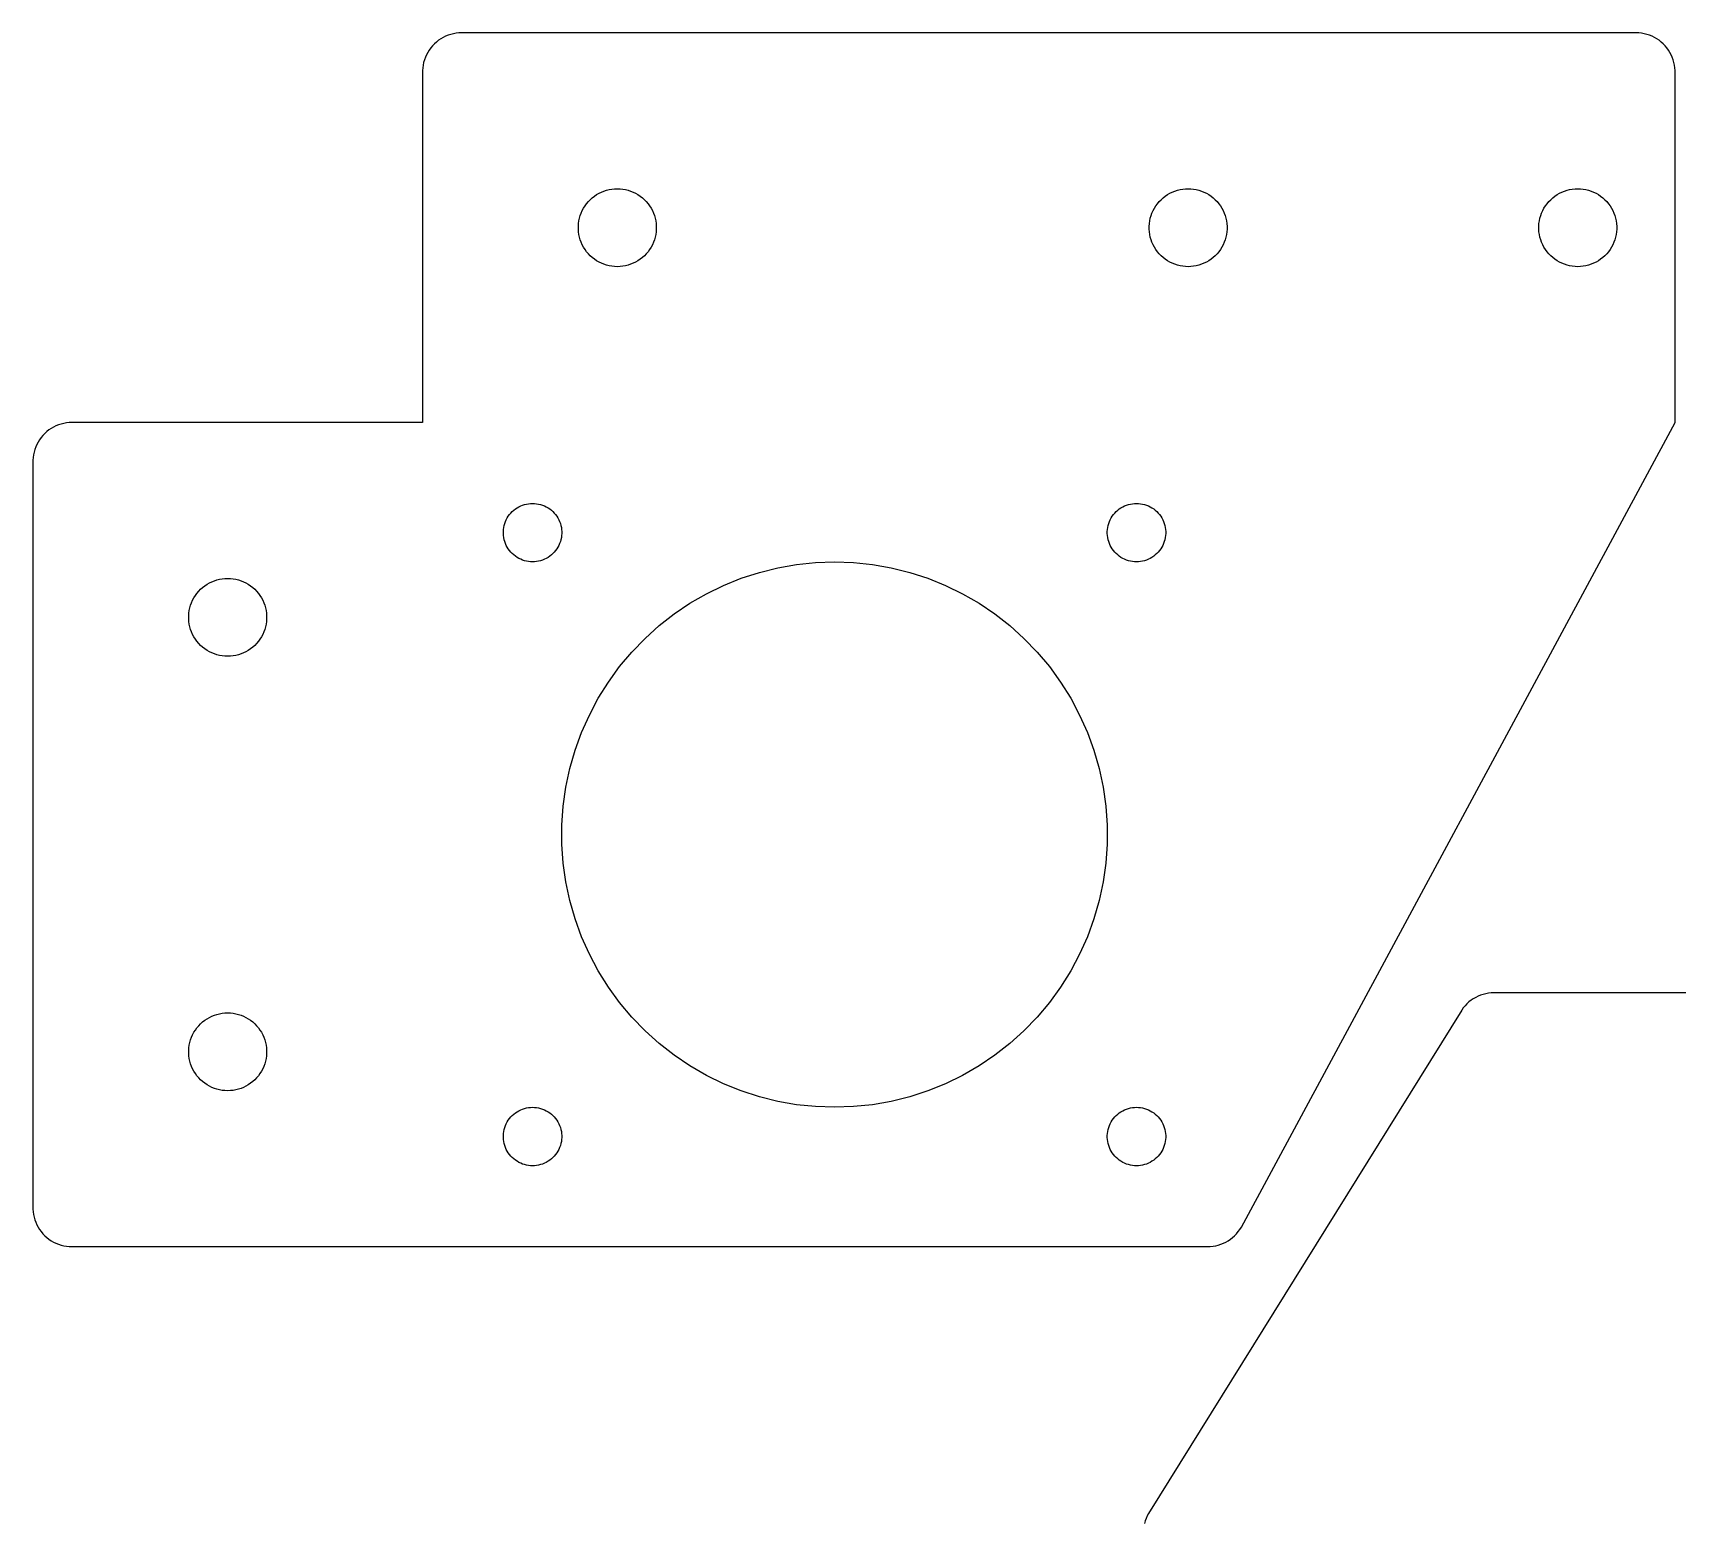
# Model space of a CAD drawing. Header units: metres. Extents: x 5 to 310, y 5 to 324.
# Drawn here: x 175 to 259.4, y 248.1 to 324.5 of the extents above; entities that cross this region are included whole.
import ezdxf

# ---------------------------------------------------------------- set-up
doc = ezdxf.new("R2010")
doc.units = ezdxf.units.M

msp = doc.modelspace()

# ---------------------------------------------------------------- linework, layer by layer
for p, q in [((195.824, 324.118), (195.714, 324.032)), ((195.94, 324.196), (195.824, 324.118)), ((196.061, 324.266), (195.94, 324.196)), ((196.187, 324.327), (196.061, 324.266)), ((196.316, 324.379), (196.187, 324.327)), ((196.449, 324.423), (196.316, 324.379)), ((196.584, 324.456), (196.449, 324.423)), ((196.722, 324.481), (196.584, 324.456)), ((196.86, 324.495), (196.722, 324.481)), ((197, 324.5), (196.86, 324.495)), ((257.3, 324.5), (197, 324.5)), ((257.439, 324.495), (257.3, 324.5)), ((257.578, 324.481), (257.439, 324.495)), ((257.716, 324.456), (257.578, 324.481)), ((257.851, 324.423), (257.716, 324.456)), ((257.984, 324.379), (257.851, 324.423)), ((258.113, 324.327), (257.984, 324.379)), ((258.239, 324.266), (258.113, 324.327)), ((258.36, 324.196), (258.239, 324.266)), ((258.476, 324.118), (258.36, 324.196)), ((258.586, 324.032), (258.476, 324.118)), ((195.202, 323.377), (195.146, 323.249)), ((195.268, 323.5), (195.202, 323.377)), ((195.342, 323.618), (195.268, 323.5)), ((195.424, 323.731), (195.342, 323.618)), ((195.514, 323.838), (195.424, 323.731)), ((195.611, 323.939), (195.514, 323.838)), ((195.714, 324.032), (195.611, 323.939)), ((258.689, 323.939), (258.586, 324.032)), ((258.786, 323.838), (258.689, 323.939)), ((258.876, 323.731), (258.786, 323.838)), ((258.958, 323.618), (258.876, 323.731)), ((259.032, 323.5), (258.958, 323.618)), ((259.098, 323.377), (259.032, 323.5)), ((259.154, 323.249), (259.098, 323.377)), ((195.011, 322.709), (195.001, 322.57)), ((195.001, 322.57), (195.001, 304.5)), ((195.03, 322.847), (195.011, 322.709)), ((195.059, 322.984), (195.03, 322.847)), ((195.098, 323.118), (195.059, 322.984)), ((195.146, 323.249), (195.098, 323.118)), ((259.202, 323.118), (259.154, 323.249)), ((259.241, 322.984), (259.202, 323.118)), ((259.27, 322.847), (259.241, 322.984)), ((259.289, 322.709), (259.27, 322.847)), ((259.299, 322.57), (259.289, 322.709)), ((259.3, 304.5), (259.299, 322.57)), ((203.342, 315.618), (203.424, 315.731)), ((203.424, 315.731), (203.514, 315.838)), ((203.514, 315.838), (203.611, 315.939)), ((203.611, 315.939), (203.714, 316.032)), ((203.714, 316.032), (203.824, 316.118)), ((203.824, 316.118), (203.94, 316.196)), ((203.94, 316.196), (204.061, 316.266)), ((204.061, 316.266), (204.187, 316.327)), ((204.187, 316.327), (204.316, 316.379)), ((204.316, 316.379), (204.449, 316.423)), ((204.449, 316.423), (204.584, 316.456)), ((204.584, 316.456), (204.722, 316.481)), ((204.722, 316.481), (204.86, 316.495)), ((204.86, 316.495), (205, 316.5)), ((205, 316.5), (205.14, 316.495)), ((205.14, 316.495), (205.278, 316.481)), ((205.278, 316.481), (205.416, 316.456)), ((205.416, 316.456), (205.551, 316.423)), ((205.551, 316.423), (205.684, 316.379)), ((205.684, 316.379), (205.813, 316.327)), ((205.813, 316.327), (205.939, 316.266)), ((205.939, 316.266), (206.06, 316.196)), ((206.06, 316.196), (206.176, 316.118)), ((206.176, 316.118), (206.286, 316.032)), ((206.286, 316.032), (206.389, 315.939)), ((206.389, 315.939), (206.486, 315.838)), ((206.486, 315.838), (206.576, 315.731)), ((206.576, 315.731), (206.658, 315.618)), ((232.642, 315.618), (232.724, 315.731)), ((232.724, 315.731), (232.814, 315.838)), ((232.814, 315.838), (232.911, 315.939)), ((232.911, 315.939), (233.014, 316.032)), ((233.014, 316.032), (233.124, 316.118)), ((233.124, 316.118), (233.24, 316.196)), ((233.24, 316.196), (233.361, 316.266)), ((233.361, 316.266), (233.487, 316.327)), ((233.487, 316.327), (233.616, 316.379)), ((233.616, 316.379), (233.749, 316.423)), ((233.749, 316.423), (233.884, 316.456)), ((233.884, 316.456), (234.022, 316.481)), ((234.022, 316.481), (234.16, 316.495)), ((234.16, 316.495), (234.3, 316.5)), ((234.3, 316.5), (234.439, 316.495)), ((234.439, 316.495), (234.578, 316.481)), ((234.578, 316.481), (234.716, 316.456)), ((234.716, 316.456), (234.851, 316.423)), ((234.851, 316.423), (234.984, 316.379)), ((234.984, 316.379), (235.113, 316.327)), ((235.113, 316.327), (235.239, 316.266)), ((235.239, 316.266), (235.36, 316.196)), ((235.36, 316.196), (235.476, 316.118)), ((235.476, 316.118), (235.586, 316.032)), ((235.586, 316.032), (235.689, 315.939)), ((235.689, 315.939), (235.786, 315.838)), ((235.786, 315.838), (235.876, 315.731)), ((235.876, 315.731), (235.958, 315.618)), ((252.642, 315.618), (252.724, 315.731)), ((252.724, 315.731), (252.814, 315.838)), ((252.814, 315.838), (252.911, 315.939)), ((252.911, 315.939), (253.014, 316.032)), ((253.014, 316.032), (253.124, 316.118)), ((253.124, 316.118), (253.24, 316.196)), ((253.24, 316.196), (253.361, 316.266)), ((253.361, 316.266), (253.487, 316.327)), ((253.487, 316.327), (253.616, 316.379)), ((253.616, 316.379), (253.749, 316.423)), ((253.749, 316.423), (253.884, 316.456)), ((253.884, 316.456), (254.022, 316.481)), ((254.022, 316.481), (254.16, 316.495)), ((254.16, 316.495), (254.3, 316.5)), ((254.3, 316.5), (254.439, 316.495)), ((254.439, 316.495), (254.578, 316.481)), ((254.578, 316.481), (254.716, 316.456)), ((254.716, 316.456), (254.851, 316.423)), ((254.851, 316.423), (254.984, 316.379)), ((254.984, 316.379), (255.113, 316.327)), ((255.113, 316.327), (255.239, 316.266)), ((255.239, 316.266), (255.36, 316.196)), ((255.36, 316.196), (255.476, 316.118)), ((255.476, 316.118), (255.586, 316.032)), ((255.586, 316.032), (255.689, 315.939)), ((255.689, 315.939), (255.786, 315.838)), ((255.786, 315.838), (255.876, 315.731)), ((255.876, 315.731), (255.958, 315.618)), ((203.011, 314.709), (203.03, 314.847)), ((203.03, 314.847), (203.059, 314.984)), ((203.059, 314.984), (203.098, 315.118)), ((203.098, 315.118), (203.146, 315.249)), ((203.146, 315.249), (203.202, 315.377)), ((203.202, 315.377), (203.268, 315.5)), ((203.268, 315.5), (203.342, 315.618)), ((206.658, 315.618), (206.732, 315.5)), ((206.732, 315.5), (206.798, 315.377)), ((206.798, 315.377), (206.854, 315.249)), ((206.854, 315.249), (206.902, 315.118)), ((206.902, 315.118), (206.941, 314.984)), ((206.941, 314.984), (206.97, 314.847)), ((206.97, 314.847), (206.989, 314.709)), ((232.311, 314.709), (232.33, 314.847)), ((232.33, 314.847), (232.359, 314.984)), ((232.359, 314.984), (232.398, 315.118)), ((232.398, 315.118), (232.446, 315.249)), ((232.446, 315.249), (232.502, 315.377)), ((232.502, 315.377), (232.568, 315.5)), ((232.568, 315.5), (232.642, 315.618)), ((235.958, 315.618), (236.032, 315.5)), ((236.032, 315.5), (236.098, 315.377)), ((236.098, 315.377), (236.154, 315.249)), ((236.154, 315.249), (236.202, 315.118)), ((236.202, 315.118), (236.241, 314.984)), ((236.241, 314.984), (236.27, 314.847)), ((236.27, 314.847), (236.289, 314.709)), ((252.311, 314.709), (252.33, 314.847)), ((252.33, 314.847), (252.359, 314.984)), ((252.359, 314.984), (252.398, 315.118)), ((252.398, 315.118), (252.446, 315.249)), ((252.446, 315.249), (252.502, 315.377)), ((252.502, 315.377), (252.568, 315.5)), ((252.568, 315.5), (252.642, 315.618)), ((255.958, 315.618), (256.032, 315.5)), ((256.032, 315.5), (256.098, 315.377)), ((256.098, 315.377), (256.154, 315.249)), ((256.154, 315.249), (256.202, 315.118)), ((256.202, 315.118), (256.241, 314.984)), ((256.241, 314.984), (256.27, 314.847)), ((256.27, 314.847), (256.289, 314.709)), ((203.001, 314.57), (203.011, 314.709)), ((203.001, 314.43), (203.001, 314.57)), ((203.011, 314.291), (203.001, 314.43)), ((203.03, 314.153), (203.011, 314.291)), ((203.059, 314.016), (203.03, 314.153)), ((203.098, 313.882), (203.059, 314.016)), ((206.941, 314.016), (206.902, 313.882)), ((206.97, 314.153), (206.941, 314.016)), ((206.989, 314.291), (206.97, 314.153)), ((206.989, 314.709), (206.999, 314.57)), ((206.999, 314.43), (206.989, 314.291)), ((206.999, 314.57), (206.999, 314.43)), ((232.301, 314.57), (232.311, 314.709)), ((232.301, 314.43), (232.301, 314.57)), ((232.311, 314.291), (232.301, 314.43)), ((232.33, 314.153), (232.311, 314.291)), ((232.359, 314.016), (232.33, 314.153)), ((232.398, 313.882), (232.359, 314.016)), ((236.241, 314.016), (236.202, 313.882)), ((236.27, 314.153), (236.241, 314.016)), ((236.289, 314.291), (236.27, 314.153)), ((236.289, 314.709), (236.299, 314.57)), ((236.299, 314.43), (236.289, 314.291)), ((236.299, 314.57), (236.299, 314.43)), ((252.301, 314.57), (252.311, 314.709)), ((252.301, 314.43), (252.301, 314.57)), ((252.311, 314.291), (252.301, 314.43)), ((252.33, 314.153), (252.311, 314.291)), ((252.359, 314.016), (252.33, 314.153)), ((252.398, 313.882), (252.359, 314.016)), ((256.241, 314.016), (256.202, 313.882)), ((256.27, 314.153), (256.241, 314.016)), ((256.289, 314.291), (256.27, 314.153)), ((256.289, 314.709), (256.299, 314.57)), ((256.299, 314.43), (256.289, 314.291)), ((256.299, 314.57), (256.299, 314.43)), ((203.146, 313.751), (203.098, 313.882)), ((203.202, 313.623), (203.146, 313.751)), ((203.268, 313.5), (203.202, 313.623)), ((203.342, 313.382), (203.268, 313.5)), ((203.424, 313.269), (203.342, 313.382)), ((203.514, 313.162), (203.424, 313.269)), ((203.611, 313.061), (203.514, 313.162)), ((206.486, 313.162), (206.389, 313.061)), ((206.576, 313.269), (206.486, 313.162)), ((206.658, 313.382), (206.576, 313.269)), ((206.732, 313.5), (206.658, 313.382)), ((206.798, 313.623), (206.732, 313.5)), ((206.854, 313.751), (206.798, 313.623)), ((206.902, 313.882), (206.854, 313.751)), ((232.446, 313.751), (232.398, 313.882)), ((232.502, 313.623), (232.446, 313.751)), ((232.568, 313.5), (232.502, 313.623)), ((232.642, 313.382), (232.568, 313.5)), ((232.724, 313.269), (232.642, 313.382)), ((232.814, 313.162), (232.724, 313.269)), ((232.911, 313.061), (232.814, 313.162)), ((235.786, 313.162), (235.689, 313.061)), ((235.876, 313.269), (235.786, 313.162)), ((235.958, 313.382), (235.876, 313.269)), ((236.032, 313.5), (235.958, 313.382)), ((236.098, 313.623), (236.032, 313.5)), ((236.154, 313.751), (236.098, 313.623)), ((236.202, 313.882), (236.154, 313.751)), ((252.446, 313.751), (252.398, 313.882)), ((252.502, 313.623), (252.446, 313.751)), ((252.568, 313.5), (252.502, 313.623)), ((252.642, 313.382), (252.568, 313.5)), ((252.724, 313.269), (252.642, 313.382)), ((252.814, 313.162), (252.724, 313.269)), ((252.911, 313.061), (252.814, 313.162)), ((255.786, 313.162), (255.689, 313.061)), ((255.876, 313.269), (255.786, 313.162)), ((255.958, 313.382), (255.876, 313.269)), ((256.032, 313.5), (255.958, 313.382)), ((256.098, 313.623), (256.032, 313.5)), ((256.154, 313.751), (256.098, 313.623)), ((256.202, 313.882), (256.154, 313.751)), ((203.714, 312.968), (203.611, 313.061)), ((203.824, 312.882), (203.714, 312.968)), ((203.94, 312.804), (203.824, 312.882)), ((204.061, 312.734), (203.94, 312.804)), ((204.187, 312.673), (204.061, 312.734)), ((204.316, 312.621), (204.187, 312.673)), ((204.449, 312.577), (204.316, 312.621)), ((204.584, 312.544), (204.449, 312.577)), ((204.722, 312.519), (204.584, 312.544)), ((204.86, 312.505), (204.722, 312.519)), ((205, 312.5), (204.86, 312.505)), ((205.14, 312.505), (205, 312.5)), ((205.278, 312.519), (205.14, 312.505)), ((205.416, 312.544), (205.278, 312.519)), ((205.551, 312.577), (205.416, 312.544)), ((205.684, 312.621), (205.551, 312.577)), ((205.813, 312.673), (205.684, 312.621)), ((205.939, 312.734), (205.813, 312.673)), ((206.06, 312.804), (205.939, 312.734)), ((206.176, 312.882), (206.06, 312.804)), ((206.286, 312.968), (206.176, 312.882)), ((206.389, 313.061), (206.286, 312.968)), ((233.014, 312.968), (232.911, 313.061)), ((233.124, 312.882), (233.014, 312.968)), ((233.24, 312.804), (233.124, 312.882)), ((233.361, 312.734), (233.24, 312.804)), ((233.487, 312.673), (233.361, 312.734)), ((233.616, 312.621), (233.487, 312.673)), ((233.749, 312.577), (233.616, 312.621)), ((233.884, 312.544), (233.749, 312.577)), ((234.022, 312.519), (233.884, 312.544)), ((234.16, 312.505), (234.022, 312.519)), ((234.3, 312.5), (234.16, 312.505)), ((234.439, 312.505), (234.3, 312.5)), ((234.578, 312.519), (234.439, 312.505)), ((234.716, 312.544), (234.578, 312.519)), ((234.851, 312.577), (234.716, 312.544)), ((234.984, 312.621), (234.851, 312.577)), ((235.113, 312.673), (234.984, 312.621)), ((235.239, 312.734), (235.113, 312.673)), ((235.36, 312.804), (235.239, 312.734)), ((235.476, 312.882), (235.36, 312.804)), ((235.586, 312.968), (235.476, 312.882)), ((235.689, 313.061), (235.586, 312.968)), ((253.014, 312.968), (252.911, 313.061)), ((253.124, 312.882), (253.014, 312.968)), ((253.24, 312.804), (253.124, 312.882)), ((253.361, 312.734), (253.24, 312.804)), ((253.487, 312.673), (253.361, 312.734)), ((253.616, 312.621), (253.487, 312.673)), ((253.749, 312.577), (253.616, 312.621)), ((253.884, 312.544), (253.749, 312.577)), ((254.022, 312.519), (253.884, 312.544)), ((254.16, 312.505), (254.022, 312.519)), ((254.3, 312.5), (254.16, 312.505)), ((254.439, 312.505), (254.3, 312.5)), ((254.578, 312.519), (254.439, 312.505)), ((254.716, 312.544), (254.578, 312.519)), ((254.851, 312.577), (254.716, 312.544)), ((254.984, 312.621), (254.851, 312.577)), ((255.113, 312.673), (254.984, 312.621)), ((255.239, 312.734), (255.113, 312.673)), ((255.36, 312.804), (255.239, 312.734)), ((255.476, 312.882), (255.36, 312.804)), ((255.586, 312.968), (255.476, 312.882)), ((255.689, 313.061), (255.586, 312.968)), ((175.611, 303.939), (175.514, 303.838)), ((175.714, 304.032), (175.611, 303.939)), ((175.824, 304.118), (175.714, 304.032)), ((175.94, 304.196), (175.824, 304.118)), ((176.061, 304.266), (175.94, 304.196)), ((176.187, 304.327), (176.061, 304.266)), ((176.316, 304.379), (176.187, 304.327)), ((176.449, 304.423), (176.316, 304.379)), ((176.584, 304.456), (176.449, 304.423)), ((176.722, 304.481), (176.584, 304.456)), ((176.86, 304.495), (176.722, 304.481)), ((177, 304.5), (176.86, 304.495)), ((195.001, 304.5), (177, 304.5)), ((237.032, 263.2), (259.3, 304.5)), ((175.098, 303.118), (175.059, 302.984)), ((175.146, 303.249), (175.098, 303.118)), ((175.202, 303.377), (175.146, 303.249)), ((175.268, 303.5), (175.202, 303.377)), ((175.342, 303.618), (175.268, 303.5)), ((175.424, 303.731), (175.342, 303.618)), ((175.514, 303.838), (175.424, 303.731)), ((175.011, 302.709), (175.001, 302.57)), ((175.001, 302.57), (175.001, 264.13)), ((175.03, 302.847), (175.011, 302.709)), ((175.059, 302.984), (175.03, 302.847)), ((199.351, 299.6), (199.406, 299.689)), ((199.406, 299.689), (199.468, 299.773)), ((199.468, 299.773), (199.535, 299.854)), ((199.535, 299.854), (199.608, 299.929)), ((199.608, 299.929), (199.686, 299.999)), ((199.686, 299.999), (199.768, 300.064)), ((199.768, 300.064), (199.855, 300.122)), ((199.855, 300.122), (199.946, 300.174)), ((199.946, 300.174), (200.04, 300.22)), ((200.04, 300.22), (200.137, 300.26)), ((200.137, 300.26), (200.237, 300.292)), ((200.237, 300.292), (200.338, 300.317)), ((200.338, 300.317), (200.441, 300.335)), ((200.441, 300.335), (200.545, 300.346)), ((200.545, 300.346), (200.65, 300.35)), ((200.65, 300.35), (200.755, 300.346)), ((200.755, 300.346), (200.859, 300.335)), ((200.859, 300.335), (200.962, 300.317)), ((200.962, 300.317), (201.063, 300.292)), ((201.063, 300.292), (201.163, 300.26)), ((201.163, 300.26), (201.26, 300.22)), ((201.26, 300.22), (201.354, 300.174)), ((201.354, 300.174), (201.445, 300.122)), ((201.445, 300.122), (201.532, 300.064)), ((201.532, 300.064), (201.614, 299.999)), ((201.614, 299.999), (201.692, 299.929)), ((201.692, 299.929), (201.765, 299.854)), ((201.765, 299.854), (201.832, 299.773)), ((201.832, 299.773), (201.894, 299.689)), ((201.894, 299.689), (201.949, 299.6)), ((230.351, 299.6), (230.406, 299.689)), ((230.406, 299.689), (230.468, 299.773)), ((230.468, 299.773), (230.535, 299.854)), ((230.535, 299.854), (230.608, 299.929)), ((230.608, 299.929), (230.686, 299.999)), ((230.686, 299.999), (230.768, 300.064)), ((230.768, 300.064), (230.855, 300.122)), ((230.855, 300.122), (230.946, 300.174)), ((230.946, 300.174), (231.04, 300.22)), ((231.04, 300.22), (231.137, 300.26)), ((231.137, 300.26), (231.237, 300.292)), ((231.237, 300.292), (231.338, 300.317)), ((231.338, 300.317), (231.441, 300.335)), ((231.441, 300.335), (231.545, 300.346)), ((231.545, 300.346), (231.65, 300.35)), ((231.65, 300.35), (231.755, 300.346)), ((231.755, 300.346), (231.859, 300.335)), ((231.859, 300.335), (231.962, 300.317)), ((231.962, 300.317), (232.063, 300.292)), ((232.063, 300.292), (232.163, 300.26)), ((232.163, 300.26), (232.26, 300.22)), ((232.26, 300.22), (232.354, 300.174)), ((232.354, 300.174), (232.445, 300.122)), ((232.445, 300.122), (232.532, 300.064)), ((232.532, 300.064), (232.614, 299.999)), ((232.614, 299.999), (232.692, 299.929)), ((232.692, 299.929), (232.765, 299.854)), ((232.765, 299.854), (232.832, 299.773)), ((232.832, 299.773), (232.894, 299.689)), ((232.894, 299.689), (232.949, 299.6)), ((199.151, 298.902), (199.158, 299.007)), ((199.151, 298.798), (199.151, 298.902)), ((199.158, 298.693), (199.151, 298.798)), ((199.158, 299.007), (199.173, 299.11)), ((199.173, 299.11), (199.195, 299.213)), ((199.195, 299.213), (199.223, 299.314)), ((199.223, 299.314), (199.259, 299.412)), ((199.259, 299.412), (199.302, 299.508)), ((199.302, 299.508), (199.351, 299.6)), ((201.949, 299.6), (201.998, 299.508)), ((201.998, 299.508), (202.041, 299.412)), ((202.041, 299.412), (202.077, 299.314)), ((202.077, 299.314), (202.105, 299.213)), ((202.105, 299.213), (202.127, 299.11)), ((202.127, 299.11), (202.142, 299.007)), ((202.142, 299.007), (202.149, 298.902)), ((202.149, 298.798), (202.142, 298.693)), ((202.149, 298.902), (202.149, 298.798)), ((230.151, 298.902), (230.158, 299.007)), ((230.151, 298.798), (230.151, 298.902)), ((230.158, 298.693), (230.151, 298.798)), ((230.158, 299.007), (230.173, 299.11)), ((230.173, 299.11), (230.195, 299.213)), ((230.195, 299.213), (230.223, 299.314)), ((230.223, 299.314), (230.259, 299.412)), ((230.259, 299.412), (230.302, 299.508)), ((230.302, 299.508), (230.351, 299.6)), ((232.949, 299.6), (232.998, 299.508)), ((232.998, 299.508), (233.041, 299.412)), ((233.041, 299.412), (233.077, 299.314)), ((233.077, 299.314), (233.105, 299.213)), ((233.105, 299.213), (233.127, 299.11)), ((233.127, 299.11), (233.142, 299.007)), ((233.142, 299.007), (233.149, 298.902)), ((233.149, 298.798), (233.142, 298.693)), ((233.149, 298.902), (233.149, 298.798)), ((199.173, 298.59), (199.158, 298.693)), ((199.195, 298.487), (199.173, 298.59)), ((199.223, 298.386), (199.195, 298.487)), ((199.259, 298.288), (199.223, 298.386)), ((199.302, 298.192), (199.259, 298.288)), ((199.351, 298.1), (199.302, 298.192)), ((199.406, 298.011), (199.351, 298.1)), ((199.468, 297.927), (199.406, 298.011)), ((201.894, 298.011), (201.832, 297.927)), ((201.949, 298.1), (201.894, 298.011)), ((201.998, 298.192), (201.949, 298.1)), ((202.041, 298.288), (201.998, 298.192)), ((202.077, 298.386), (202.041, 298.288)), ((202.105, 298.487), (202.077, 298.386)), ((202.127, 298.59), (202.105, 298.487)), ((202.142, 298.693), (202.127, 298.59)), ((230.173, 298.59), (230.158, 298.693)), ((230.195, 298.487), (230.173, 298.59)), ((230.223, 298.386), (230.195, 298.487)), ((230.259, 298.288), (230.223, 298.386)), ((230.302, 298.192), (230.259, 298.288)), ((230.351, 298.1), (230.302, 298.192)), ((230.406, 298.011), (230.351, 298.1)), ((230.468, 297.927), (230.406, 298.011)), ((232.894, 298.011), (232.832, 297.927)), ((232.949, 298.1), (232.894, 298.011)), ((232.998, 298.192), (232.949, 298.1)), ((233.041, 298.288), (232.998, 298.192)), ((233.077, 298.386), (233.041, 298.288)), ((233.105, 298.487), (233.077, 298.386)), ((233.127, 298.59), (233.105, 298.487)), ((233.142, 298.693), (233.127, 298.59)), ((199.535, 297.846), (199.468, 297.927)), ((199.608, 297.771), (199.535, 297.846)), ((199.686, 297.701), (199.608, 297.771)), ((199.768, 297.636), (199.686, 297.701)), ((199.855, 297.578), (199.768, 297.636)), ((199.946, 297.526), (199.855, 297.578)), ((200.04, 297.48), (199.946, 297.526)), ((200.137, 297.44), (200.04, 297.48)), ((200.237, 297.408), (200.137, 297.44)), ((200.338, 297.383), (200.237, 297.408)), ((200.441, 297.365), (200.338, 297.383)), ((200.545, 297.354), (200.441, 297.365)), ((200.65, 297.35), (200.545, 297.354)), ((200.755, 297.354), (200.65, 297.35)), ((200.859, 297.365), (200.755, 297.354)), ((200.962, 297.383), (200.859, 297.365)), ((201.063, 297.408), (200.962, 297.383)), ((201.163, 297.44), (201.063, 297.408)), ((201.26, 297.48), (201.163, 297.44)), ((201.354, 297.526), (201.26, 297.48)), ((201.445, 297.578), (201.354, 297.526)), ((201.532, 297.636), (201.445, 297.578)), ((201.614, 297.701), (201.532, 297.636)), ((201.692, 297.771), (201.614, 297.701)), ((201.765, 297.846), (201.692, 297.771)), ((201.832, 297.927), (201.765, 297.846)), ((213.239, 297.044), (214.202, 297.214)), ((214.202, 297.214), (215.173, 297.316)), ((215.173, 297.316), (216.15, 297.35)), ((216.15, 297.35), (217.127, 297.316)), ((217.127, 297.316), (218.098, 297.214)), ((218.098, 297.214), (219.061, 297.044)), ((230.535, 297.846), (230.468, 297.927)), ((230.608, 297.771), (230.535, 297.846)), ((230.686, 297.701), (230.608, 297.771)), ((230.768, 297.636), (230.686, 297.701)), ((230.855, 297.578), (230.768, 297.636)), ((230.946, 297.526), (230.855, 297.578)), ((231.04, 297.48), (230.946, 297.526)), ((231.137, 297.44), (231.04, 297.48)), ((231.237, 297.408), (231.137, 297.44)), ((231.338, 297.383), (231.237, 297.408)), ((231.441, 297.365), (231.338, 297.383)), ((231.545, 297.354), (231.441, 297.365)), ((231.65, 297.35), (231.545, 297.354)), ((231.755, 297.354), (231.65, 297.35)), ((231.859, 297.365), (231.755, 297.354)), ((231.962, 297.383), (231.859, 297.365)), ((232.063, 297.408), (231.962, 297.383)), ((232.163, 297.44), (232.063, 297.408)), ((232.26, 297.48), (232.163, 297.44)), ((232.354, 297.526), (232.26, 297.48)), ((232.445, 297.578), (232.354, 297.526)), ((232.532, 297.636), (232.445, 297.578)), ((232.614, 297.701), (232.532, 297.636)), ((232.692, 297.771), (232.614, 297.701)), ((232.765, 297.846), (232.692, 297.771)), ((232.832, 297.927), (232.765, 297.846)), ((183.94, 296.196), (184.061, 296.266)), ((184.061, 296.266), (184.187, 296.327)), ((184.187, 296.327), (184.316, 296.379)), ((184.316, 296.379), (184.449, 296.423)), ((184.449, 296.423), (184.584, 296.456)), ((184.584, 296.456), (184.722, 296.481)), ((184.722, 296.481), (184.86, 296.495)), ((184.86, 296.495), (185, 296.5)), ((185, 296.5), (185.14, 296.495)), ((185.14, 296.495), (185.278, 296.481)), ((185.278, 296.481), (185.416, 296.456)), ((185.416, 296.456), (185.551, 296.423)), ((185.551, 296.423), (185.684, 296.379)), ((185.684, 296.379), (185.813, 296.327)), ((185.813, 296.327), (185.939, 296.266)), ((185.939, 296.266), (186.06, 296.196)), ((210.456, 296.14), (211.362, 296.506)), ((211.362, 296.506), (212.291, 296.808)), ((212.291, 296.808), (213.239, 297.044)), ((219.061, 297.044), (220.009, 296.808)), ((220.009, 296.808), (220.938, 296.506)), ((220.938, 296.506), (221.844, 296.14)), ((183.202, 295.377), (183.268, 295.5)), ((183.268, 295.5), (183.342, 295.618)), ((183.342, 295.618), (183.424, 295.731)), ((183.424, 295.731), (183.514, 295.838)), ((183.514, 295.838), (183.611, 295.939)), ((183.611, 295.939), (183.714, 296.032)), ((183.714, 296.032), (183.824, 296.118)), ((183.824, 296.118), (183.94, 296.196)), ((186.06, 296.196), (186.176, 296.118)), ((186.176, 296.118), (186.286, 296.032)), ((186.286, 296.032), (186.389, 295.939)), ((186.389, 295.939), (186.486, 295.838)), ((186.486, 295.838), (186.576, 295.731)), ((186.576, 295.731), (186.658, 295.618)), ((186.658, 295.618), (186.732, 295.5)), ((186.732, 295.5), (186.798, 295.377)), ((208.731, 295.223), (209.577, 295.711)), ((209.577, 295.711), (210.456, 296.14)), ((221.844, 296.14), (222.723, 295.711)), ((222.723, 295.711), (223.569, 295.223)), ((183.001, 294.57), (183.011, 294.709)), ((183.001, 294.43), (183.001, 294.57)), ((183.011, 294.709), (183.03, 294.847)), ((183.03, 294.847), (183.059, 294.984)), ((183.059, 294.984), (183.098, 295.118)), ((183.098, 295.118), (183.146, 295.249)), ((183.146, 295.249), (183.202, 295.377)), ((186.798, 295.377), (186.854, 295.249)), ((186.854, 295.249), (186.902, 295.118)), ((186.902, 295.118), (186.941, 294.984)), ((186.941, 294.984), (186.97, 294.847)), ((186.97, 294.847), (186.989, 294.709)), ((186.989, 294.709), (186.999, 294.57)), ((186.999, 294.57), (186.999, 294.43)), ((207.151, 294.075), (207.921, 294.676)), ((207.921, 294.676), (208.731, 295.223)), ((223.569, 295.223), (224.379, 294.676)), ((224.379, 294.676), (225.149, 294.075)), ((183.011, 294.291), (183.001, 294.43)), ((183.03, 294.153), (183.011, 294.291)), ((183.059, 294.016), (183.03, 294.153)), ((183.098, 293.882), (183.059, 294.016)), ((183.146, 293.751), (183.098, 293.882)), ((183.202, 293.623), (183.146, 293.751)), ((186.854, 293.751), (186.798, 293.623)), ((186.902, 293.882), (186.854, 293.751)), ((186.941, 294.016), (186.902, 293.882)), ((186.97, 294.153), (186.941, 294.016)), ((186.989, 294.291), (186.97, 294.153)), ((186.999, 294.43), (186.989, 294.291)), ((206.425, 293.421), (207.151, 294.075)), ((225.149, 294.075), (225.875, 293.421)), ((183.268, 293.5), (183.202, 293.623)), ((183.342, 293.382), (183.268, 293.5)), ((183.424, 293.269), (183.342, 293.382)), ((183.514, 293.162), (183.424, 293.269)), ((183.611, 293.061), (183.514, 293.162)), ((183.714, 292.968), (183.611, 293.061)), ((183.824, 292.882), (183.714, 292.968)), ((183.94, 292.804), (183.824, 292.882)), ((186.176, 292.882), (186.06, 292.804)), ((186.286, 292.968), (186.176, 292.882)), ((186.389, 293.061), (186.286, 292.968)), ((186.486, 293.162), (186.389, 293.061)), ((186.576, 293.269), (186.486, 293.162)), ((186.658, 293.382), (186.576, 293.269)), ((186.732, 293.5), (186.658, 293.382)), ((186.798, 293.623), (186.732, 293.5)), ((205.746, 292.718), (206.425, 293.421)), ((225.875, 293.421), (226.554, 292.718)), ((184.061, 292.734), (183.94, 292.804)), ((184.187, 292.673), (184.061, 292.734)), ((184.316, 292.621), (184.187, 292.673)), ((184.449, 292.577), (184.316, 292.621)), ((184.584, 292.544), (184.449, 292.577)), ((184.722, 292.519), (184.584, 292.544)), ((184.86, 292.505), (184.722, 292.519)), ((185, 292.5), (184.86, 292.505)), ((185.14, 292.505), (185, 292.5)), ((185.278, 292.519), (185.14, 292.505)), ((185.416, 292.544), (185.278, 292.519)), ((185.551, 292.577), (185.416, 292.544)), ((185.684, 292.621), (185.551, 292.577)), ((185.813, 292.673), (185.684, 292.621)), ((185.939, 292.734), (185.813, 292.673)), ((186.06, 292.804), (185.939, 292.734)), ((205.118, 291.969), (205.746, 292.718)), ((226.554, 292.718), (227.182, 291.969)), ((204.543, 291.179), (205.118, 291.969)), ((227.182, 291.969), (227.757, 291.179)), ((203.567, 289.487), (204.026, 290.35)), ((204.026, 290.35), (204.543, 291.179)), ((227.757, 291.179), (228.274, 290.35)), ((228.274, 290.35), (228.733, 289.487)), ((203.169, 288.594), (203.567, 289.487)), ((228.733, 289.487), (229.131, 288.594)), ((202.835, 287.676), (203.169, 288.594)), ((229.131, 288.594), (229.465, 287.676)), ((202.566, 286.737), (202.835, 287.676)), ((229.465, 287.676), (229.734, 286.737)), ((202.363, 285.781), (202.566, 286.737)), ((229.734, 286.737), (229.937, 285.781)), ((202.227, 284.813), (202.363, 285.781)), ((229.937, 285.781), (230.073, 284.813)), ((202.159, 283.839), (202.227, 284.813)), ((230.073, 284.813), (230.141, 283.839)), ((202.159, 282.861), (202.159, 283.839)), ((230.141, 283.839), (230.141, 282.861)), ((202.227, 281.887), (202.159, 282.861)), ((230.141, 282.861), (230.073, 281.887)), ((202.363, 280.919), (202.227, 281.887)), ((230.073, 281.887), (229.937, 280.919)), ((202.566, 279.963), (202.363, 280.919)), ((229.937, 280.919), (229.734, 279.963)), ((202.835, 279.024), (202.566, 279.963)), ((229.734, 279.963), (229.465, 279.024)), ((203.169, 278.106), (202.835, 279.024)), ((229.465, 279.024), (229.131, 278.106)), ((203.567, 277.213), (203.169, 278.106)), ((229.131, 278.106), (228.733, 277.213)), ((204.026, 276.35), (203.567, 277.213)), ((228.733, 277.213), (228.274, 276.35)), ((204.543, 275.521), (204.026, 276.35)), ((228.274, 276.35), (227.757, 275.521)), ((205.118, 274.731), (204.543, 275.521)), ((227.757, 275.521), (227.182, 274.731)), ((249.449, 275.148), (249.316, 275.104)), ((249.584, 275.181), (249.449, 275.148)), ((249.722, 275.206), (249.584, 275.181)), ((249.86, 275.22), (249.722, 275.206)), ((250, 275.225), (249.86, 275.22)), ((274, 275.225), (250, 275.225)), ((205.746, 273.982), (205.118, 274.731)), ((227.182, 274.731), (226.554, 273.982)), ((248.342, 274.343), (232.268, 248.5)), ((248.424, 274.456), (248.342, 274.343)), ((248.514, 274.563), (248.424, 274.456)), ((248.611, 274.664), (248.514, 274.563)), ((248.714, 274.757), (248.611, 274.664)), ((248.824, 274.843), (248.714, 274.757)), ((248.94, 274.921), (248.824, 274.843)), ((249.061, 274.991), (248.94, 274.921)), ((249.187, 275.052), (249.061, 274.991)), ((249.316, 275.104), (249.187, 275.052)), ((183.424, 273.431), (183.514, 273.538)), ((183.514, 273.538), (183.611, 273.639)), ((183.611, 273.639), (183.714, 273.732)), ((183.714, 273.732), (183.824, 273.818)), ((183.824, 273.818), (183.94, 273.896)), ((183.94, 273.896), (184.061, 273.966)), ((184.061, 273.966), (184.187, 274.027)), ((184.187, 274.027), (184.316, 274.079)), ((184.316, 274.079), (184.449, 274.123)), ((184.449, 274.123), (184.584, 274.156)), ((184.584, 274.156), (184.722, 274.181)), ((184.722, 274.181), (184.86, 274.195)), ((184.86, 274.195), (185, 274.2)), ((185, 274.2), (185.14, 274.195)), ((185.14, 274.195), (185.278, 274.181)), ((185.278, 274.181), (185.416, 274.156)), ((185.416, 274.156), (185.551, 274.123)), ((185.551, 274.123), (185.684, 274.079)), ((185.684, 274.079), (185.813, 274.027)), ((185.813, 274.027), (185.939, 273.966)), ((185.939, 273.966), (186.06, 273.896)), ((186.06, 273.896), (186.176, 273.818)), ((186.176, 273.818), (186.286, 273.732)), ((186.286, 273.732), (186.389, 273.639)), ((186.389, 273.639), (186.486, 273.538)), ((186.486, 273.538), (186.576, 273.431)), ((206.425, 273.279), (205.746, 273.982)), ((226.554, 273.982), (225.875, 273.279)), ((183.03, 272.547), (183.059, 272.684)), ((183.059, 272.684), (183.098, 272.818)), ((183.098, 272.818), (183.146, 272.949)), ((183.146, 272.949), (183.202, 273.077)), ((183.202, 273.077), (183.268, 273.2)), ((183.268, 273.2), (183.342, 273.318)), ((183.342, 273.318), (183.424, 273.431)), ((186.576, 273.431), (186.658, 273.318)), ((186.658, 273.318), (186.732, 273.2)), ((186.732, 273.2), (186.798, 273.077)), ((186.798, 273.077), (186.854, 272.949)), ((186.854, 272.949), (186.902, 272.818)), ((186.902, 272.818), (186.941, 272.684)), ((186.941, 272.684), (186.97, 272.547)), ((207.151, 272.625), (206.425, 273.279)), ((207.921, 272.024), (207.151, 272.625)), ((225.149, 272.625), (224.379, 272.024)), ((225.875, 273.279), (225.149, 272.625)), ((183.001, 272.27), (183.011, 272.409)), ((183.001, 272.13), (183.001, 272.27)), ((183.011, 271.991), (183.001, 272.13)), ((183.011, 272.409), (183.03, 272.547)), ((183.03, 271.853), (183.011, 271.991)), ((183.059, 271.716), (183.03, 271.853)), ((186.97, 271.853), (186.941, 271.716)), ((186.97, 272.547), (186.989, 272.409)), ((186.989, 271.991), (186.97, 271.853)), ((186.989, 272.409), (186.999, 272.27)), ((186.999, 272.13), (186.989, 271.991)), ((186.999, 272.27), (186.999, 272.13)), ((208.731, 271.477), (207.921, 272.024)), ((224.379, 272.024), (223.569, 271.477)), ((183.098, 271.582), (183.059, 271.716)), ((183.146, 271.451), (183.098, 271.582)), ((183.202, 271.323), (183.146, 271.451)), ((183.268, 271.2), (183.202, 271.323)), ((183.342, 271.082), (183.268, 271.2)), ((183.424, 270.969), (183.342, 271.082)), ((183.514, 270.862), (183.424, 270.969)), ((186.576, 270.969), (186.486, 270.862)), ((186.658, 271.082), (186.576, 270.969)), ((186.732, 271.2), (186.658, 271.082)), ((186.798, 271.323), (186.732, 271.2)), ((186.854, 271.451), (186.798, 271.323)), ((186.902, 271.582), (186.854, 271.451)), ((186.941, 271.716), (186.902, 271.582)), ((209.577, 270.989), (208.731, 271.477)), ((210.456, 270.56), (209.577, 270.989)), ((222.723, 270.989), (221.844, 270.56)), ((223.569, 271.477), (222.723, 270.989)), ((183.611, 270.761), (183.514, 270.862)), ((183.714, 270.668), (183.611, 270.761)), ((183.824, 270.582), (183.714, 270.668)), ((183.94, 270.504), (183.824, 270.582)), ((184.061, 270.434), (183.94, 270.504)), ((184.187, 270.373), (184.061, 270.434)), ((184.316, 270.321), (184.187, 270.373)), ((184.449, 270.277), (184.316, 270.321)), ((184.584, 270.244), (184.449, 270.277)), ((184.722, 270.219), (184.584, 270.244)), ((184.86, 270.205), (184.722, 270.219)), ((185, 270.2), (184.86, 270.205)), ((185.14, 270.205), (185, 270.2)), ((185.278, 270.219), (185.14, 270.205)), ((185.416, 270.244), (185.278, 270.219)), ((185.551, 270.277), (185.416, 270.244)), ((185.684, 270.321), (185.551, 270.277)), ((185.813, 270.373), (185.684, 270.321)), ((185.939, 270.434), (185.813, 270.373)), ((186.06, 270.504), (185.939, 270.434)), ((186.176, 270.582), (186.06, 270.504)), ((186.286, 270.668), (186.176, 270.582)), ((186.389, 270.761), (186.286, 270.668)), ((186.486, 270.862), (186.389, 270.761)), ((211.362, 270.194), (210.456, 270.56)), ((212.291, 269.892), (211.362, 270.194)), ((220.938, 270.194), (220.009, 269.892)), ((221.844, 270.56), (220.938, 270.194)), ((200.04, 269.22), (200.137, 269.26)), ((200.137, 269.26), (200.237, 269.292)), ((200.237, 269.292), (200.338, 269.317)), ((200.338, 269.317), (200.441, 269.335)), ((200.441, 269.335), (200.545, 269.346)), ((200.545, 269.346), (200.65, 269.35)), ((200.65, 269.35), (200.755, 269.346)), ((200.755, 269.346), (200.859, 269.335)), ((200.859, 269.335), (200.962, 269.317)), ((200.962, 269.317), (201.063, 269.292)), ((201.063, 269.292), (201.163, 269.26)), ((201.163, 269.26), (201.26, 269.22)), ((213.239, 269.656), (212.291, 269.892)), ((214.202, 269.486), (213.239, 269.656)), ((215.173, 269.384), (214.202, 269.486)), ((216.15, 269.35), (215.173, 269.384)), ((217.127, 269.384), (216.15, 269.35)), ((218.098, 269.486), (217.127, 269.384)), ((219.061, 269.656), (218.098, 269.486)), ((220.009, 269.892), (219.061, 269.656)), ((231.04, 269.22), (231.137, 269.26)), ((231.137, 269.26), (231.237, 269.292)), ((231.237, 269.292), (231.338, 269.317)), ((231.338, 269.317), (231.441, 269.335)), ((231.441, 269.335), (231.545, 269.346)), ((231.545, 269.346), (231.65, 269.35)), ((231.65, 269.35), (231.755, 269.346)), ((231.755, 269.346), (231.859, 269.335)), ((231.859, 269.335), (231.962, 269.317)), ((231.962, 269.317), (232.063, 269.292)), ((232.063, 269.292), (232.163, 269.26)), ((232.163, 269.26), (232.26, 269.22)), ((199.223, 268.314), (199.259, 268.412)), ((199.259, 268.412), (199.302, 268.508)), ((199.302, 268.508), (199.351, 268.6)), ((199.351, 268.6), (199.406, 268.689)), ((199.406, 268.689), (199.468, 268.773)), ((199.468, 268.773), (199.535, 268.854)), ((199.535, 268.854), (199.608, 268.929)), ((199.608, 268.929), (199.686, 268.999)), ((199.686, 268.999), (199.768, 269.064)), ((199.768, 269.064), (199.855, 269.122)), ((199.855, 269.122), (199.946, 269.174)), ((199.946, 269.174), (200.04, 269.22)), ((201.26, 269.22), (201.354, 269.174)), ((201.354, 269.174), (201.445, 269.122)), ((201.445, 269.122), (201.532, 269.064)), ((201.532, 269.064), (201.614, 268.999)), ((201.614, 268.999), (201.692, 268.929)), ((201.692, 268.929), (201.765, 268.854)), ((201.765, 268.854), (201.832, 268.773)), ((201.832, 268.773), (201.894, 268.689)), ((201.894, 268.689), (201.949, 268.6)), ((201.949, 268.6), (201.998, 268.508)), ((201.998, 268.508), (202.041, 268.412)), ((202.041, 268.412), (202.077, 268.314)), ((230.223, 268.314), (230.259, 268.412)), ((230.259, 268.412), (230.302, 268.508)), ((230.302, 268.508), (230.351, 268.6)), ((230.351, 268.6), (230.406, 268.689)), ((230.406, 268.689), (230.468, 268.773)), ((230.468, 268.773), (230.535, 268.854)), ((230.535, 268.854), (230.608, 268.929)), ((230.608, 268.929), (230.686, 268.999)), ((230.686, 268.999), (230.768, 269.064)), ((230.768, 269.064), (230.855, 269.122)), ((230.855, 269.122), (230.946, 269.174)), ((230.946, 269.174), (231.04, 269.22)), ((232.26, 269.22), (232.354, 269.174)), ((232.354, 269.174), (232.445, 269.122)), ((232.445, 269.122), (232.532, 269.064)), ((232.532, 269.064), (232.614, 268.999)), ((232.614, 268.999), (232.692, 268.929)), ((232.692, 268.929), (232.765, 268.854)), ((232.765, 268.854), (232.832, 268.773)), ((232.832, 268.773), (232.894, 268.689)), ((232.894, 268.689), (232.949, 268.6)), ((232.949, 268.6), (232.998, 268.508)), ((232.998, 268.508), (233.041, 268.412)), ((233.041, 268.412), (233.077, 268.314)), ((199.151, 267.902), (199.158, 268.007)), ((199.151, 267.798), (199.151, 267.902)), ((199.158, 267.693), (199.151, 267.798)), ((199.158, 268.007), (199.173, 268.11)), ((199.173, 267.59), (199.158, 267.693)), ((199.173, 268.11), (199.195, 268.213)), ((199.195, 267.487), (199.173, 267.59)), ((199.195, 268.213), (199.223, 268.314)), ((202.077, 268.314), (202.105, 268.213)), ((202.105, 268.213), (202.127, 268.11)), ((202.127, 267.59), (202.105, 267.487)), ((202.127, 268.11), (202.142, 268.007)), ((202.142, 267.693), (202.127, 267.59)), ((202.142, 268.007), (202.149, 267.902)), ((202.149, 267.798), (202.142, 267.693)), ((202.149, 267.902), (202.149, 267.798)), ((230.151, 267.902), (230.158, 268.007)), ((230.151, 267.798), (230.151, 267.902)), ((230.158, 267.693), (230.151, 267.798)), ((230.158, 268.007), (230.173, 268.11)), ((230.173, 267.59), (230.158, 267.693)), ((230.173, 268.11), (230.195, 268.213)), ((230.195, 267.487), (230.173, 267.59)), ((230.195, 268.213), (230.223, 268.314)), ((233.077, 268.314), (233.105, 268.213)), ((233.105, 268.213), (233.127, 268.11)), ((233.127, 267.59), (233.105, 267.487)), ((233.127, 268.11), (233.142, 268.007)), ((233.142, 267.693), (233.127, 267.59)), ((233.142, 268.007), (233.149, 267.902)), ((233.149, 267.798), (233.142, 267.693)), ((233.149, 267.902), (233.149, 267.798)), ((199.223, 267.386), (199.195, 267.487)), ((199.259, 267.288), (199.223, 267.386)), ((199.302, 267.192), (199.259, 267.288)), ((199.351, 267.1), (199.302, 267.192)), ((199.406, 267.011), (199.351, 267.1)), ((199.468, 266.927), (199.406, 267.011)), ((199.535, 266.846), (199.468, 266.927)), ((199.608, 266.771), (199.535, 266.846)), ((199.686, 266.701), (199.608, 266.771)), ((201.692, 266.771), (201.614, 266.701)), ((201.765, 266.846), (201.692, 266.771)), ((201.832, 266.927), (201.765, 266.846)), ((201.894, 267.011), (201.832, 266.927)), ((201.949, 267.1), (201.894, 267.011)), ((201.998, 267.192), (201.949, 267.1)), ((202.041, 267.288), (201.998, 267.192)), ((202.077, 267.386), (202.041, 267.288)), ((202.105, 267.487), (202.077, 267.386)), ((230.223, 267.386), (230.195, 267.487)), ((230.259, 267.288), (230.223, 267.386)), ((230.302, 267.192), (230.259, 267.288)), ((230.351, 267.1), (230.302, 267.192)), ((230.406, 267.011), (230.351, 267.1)), ((230.468, 266.927), (230.406, 267.011)), ((230.535, 266.846), (230.468, 266.927)), ((230.608, 266.771), (230.535, 266.846)), ((230.686, 266.701), (230.608, 266.771)), ((232.692, 266.771), (232.614, 266.701)), ((232.765, 266.846), (232.692, 266.771)), ((232.832, 266.927), (232.765, 266.846)), ((232.894, 267.011), (232.832, 266.927)), ((232.949, 267.1), (232.894, 267.011)), ((232.998, 267.192), (232.949, 267.1)), ((233.041, 267.288), (232.998, 267.192)), ((233.077, 267.386), (233.041, 267.288)), ((233.105, 267.487), (233.077, 267.386)), ((199.768, 266.636), (199.686, 266.701)), ((199.855, 266.578), (199.768, 266.636)), ((199.946, 266.526), (199.855, 266.578)), ((200.04, 266.48), (199.946, 266.526)), ((200.137, 266.44), (200.04, 266.48)), ((200.237, 266.408), (200.137, 266.44)), ((200.338, 266.383), (200.237, 266.408)), ((200.441, 266.365), (200.338, 266.383)), ((200.545, 266.354), (200.441, 266.365)), ((200.65, 266.35), (200.545, 266.354)), ((200.755, 266.354), (200.65, 266.35)), ((200.859, 266.365), (200.755, 266.354)), ((200.962, 266.383), (200.859, 266.365)), ((201.063, 266.408), (200.962, 266.383)), ((201.163, 266.44), (201.063, 266.408)), ((201.26, 266.48), (201.163, 266.44)), ((201.354, 266.526), (201.26, 266.48)), ((201.445, 266.578), (201.354, 266.526)), ((201.532, 266.636), (201.445, 266.578)), ((201.614, 266.701), (201.532, 266.636)), ((230.768, 266.636), (230.686, 266.701)), ((230.855, 266.578), (230.768, 266.636)), ((230.946, 266.526), (230.855, 266.578)), ((231.04, 266.48), (230.946, 266.526)), ((231.137, 266.44), (231.04, 266.48)), ((231.237, 266.408), (231.137, 266.44)), ((231.338, 266.383), (231.237, 266.408)), ((231.441, 266.365), (231.338, 266.383)), ((231.545, 266.354), (231.441, 266.365)), ((231.65, 266.35), (231.545, 266.354)), ((231.755, 266.354), (231.65, 266.35)), ((231.859, 266.365), (231.755, 266.354)), ((231.962, 266.383), (231.859, 266.365)), ((232.063, 266.408), (231.962, 266.383)), ((232.163, 266.44), (232.063, 266.408)), ((232.26, 266.48), (232.163, 266.44)), ((232.354, 266.526), (232.26, 266.48)), ((232.445, 266.578), (232.354, 266.526)), ((232.532, 266.636), (232.445, 266.578)), ((232.614, 266.701), (232.532, 266.636)), ((175.001, 264.13), (175.011, 263.991)), ((175.011, 263.991), (175.03, 263.853)), ((175.03, 263.853), (175.059, 263.716)), ((175.059, 263.716), (175.098, 263.582)), ((175.098, 263.582), (175.146, 263.451)), ((175.146, 263.451), (175.202, 263.323)), ((175.202, 263.323), (175.268, 263.2)), ((175.268, 263.2), (175.342, 263.082)), ((175.342, 263.082), (175.424, 262.969)), ((175.424, 262.969), (175.514, 262.862)), ((175.514, 262.862), (175.611, 262.761)), ((175.611, 262.761), (175.714, 262.668)), ((175.714, 262.668), (175.824, 262.582)), ((175.824, 262.582), (175.94, 262.504)), ((175.94, 262.504), (176.061, 262.434)), ((236.239, 262.434), (236.36, 262.504)), ((236.36, 262.504), (236.476, 262.582)), ((236.476, 262.582), (236.586, 262.668)), ((236.586, 262.668), (236.689, 262.761)), ((236.689, 262.761), (236.786, 262.862)), ((236.786, 262.862), (236.876, 262.969)), ((236.876, 262.969), (236.958, 263.082)), ((236.958, 263.082), (237.032, 263.2)), ((176.061, 262.434), (176.187, 262.373)), ((176.187, 262.373), (176.316, 262.321)), ((176.316, 262.321), (176.449, 262.277)), ((176.449, 262.277), (176.584, 262.244)), ((176.584, 262.244), (176.722, 262.219)), ((176.722, 262.219), (176.86, 262.205)), ((176.86, 262.205), (177, 262.2)), ((177, 262.2), (235.3, 262.2)), ((235.3, 262.2), (235.439, 262.205)), ((235.439, 262.205), (235.578, 262.219)), ((235.578, 262.219), (235.716, 262.244)), ((235.716, 262.244), (235.851, 262.277)), ((235.851, 262.277), (235.984, 262.321)), ((235.984, 262.321), (236.113, 262.373)), ((236.113, 262.373), (236.239, 262.434)), ((232.146, 248.249), (232.098, 248.118)), ((232.202, 248.377), (232.146, 248.249)), ((232.268, 248.5), (232.202, 248.377)), ((232.098, 248.118), (232.059, 247.984))]:
    msp.add_line(p, q)

doc.saveas('drawing.dxf')
